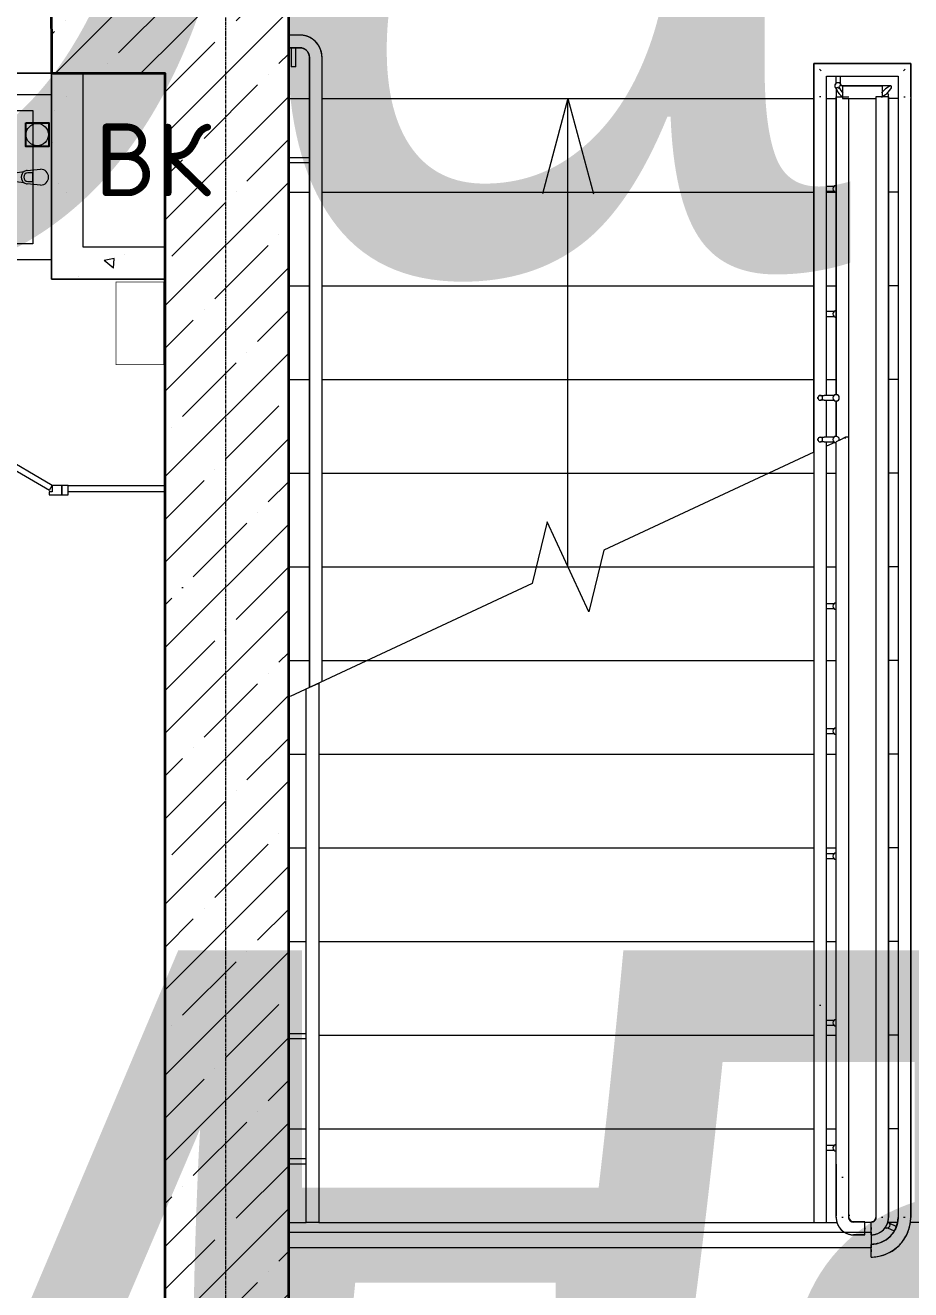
# Model space of a CAD drawing. Header units: millimetres. Extents: x 0 to 168960, y -92093 to 443706.
# Drawn here: x 24761 to 27551, y 315890 to 319873 of the extents above; entities that cross this region are included whole.
import ezdxf
from ezdxf.enums import TextEntityAlignment as Align

# ---------------------------------------------------------------- set-up
doc = ezdxf.new("R2018")
doc.units = ezdxf.units.MM
doc.linetypes.add('осевая', pattern=[50.8, 31.75, -6.35, 6.35, -6.35])
for name, color, linetype, lineweight in [('_0', 7, 'Continuous', 15), ('Medium Lines', 7, 'Continuous', 9), ('АР_Названия помещений', 124, 'Continuous', 5), ('АР_Номер помещения', 1, 'Continuous', 25), ('АР_Окна БЛОК', 250, 'Continuous', 13), ('АР_Помещения_площадь', 19, 'Continuous', 9), ('АР_Фасад', 7, 'Continuous', 15), ('Верхние поручни', 7, 'Continuous', 9), ('Контуры', 7, 'Continuous', 9), ('Линии свеса', 7, 'Continuous', 9), ('Марки вырезов', 7, 'Continuous', 9), ('Опоры', 7, 'Continuous', 9), ('Перила', 7, 'Continuous', 9), ('Стрелки вверх', 7, 'Continuous', 9)]:
    doc.layers.add(name, color=color, linetype=linetype, lineweight=lineweight)
for name, color, linetype in [('АР_Сущ.Несущая стена', 7, 'Continuous'), ('ТХ_дозаторы', 7, 'Continuous'), ('ТХ_обор_бытовое', 14, 'Continuous')]:
    doc.layers.add(name, color=color, linetype=linetype)
doc.styles.add('ISOCPEUR', font='isocpeur.ttf', dxfattribs={"height": 175})
doc.styles.add('PDF ISOCPEUR', font='isocpeur.ttf')
doc.styles.get("Standard").update_dxf_attribs({"font": 'arial.ttf'})

# ---------------------------------------------------------------- blocks, each defined once
blk = doc.blocks.new('ОКНО 1650')
at = {"layer": 'АР_Окна БЛОК', "color": 8, "ltscale": 0.1}
for points in [[(131732, -110737.1), (130111, -110737.1), (130111, -110667.1), (131732, -110667.1)], [(131732, -110702.1), (130181, -110702.1)]]:
    blk.add_lwpolyline(points, dxfattribs=at)
for points in [[(130181, -110737.1), (130111, -110737.1), (130111, -110667.1), (130181, -110667.1)], [(131802, -110737.1), (131732, -110737.1), (131732, -110667.1), (131802, -110667.1)]]:
    blk.add_lwpolyline(points, close=True, dxfattribs=at)
at = {"layer": 'АР_Фасад', "color": 8, "ltscale": 0.1}
blk.add_lwpolyline([(131802, -111227.1), (130111, -111227.1), (130111, -110667.1), (131802, -110667.1)], close=True, dxfattribs=at)
blk = doc.blocks.new('Тип перил - Перила_Внутренний_-3801012-2 этаж Клад')
at = {"layer": 'Перила', "color": 8}
for p, q in [((2222, 13561.4), (2192, 13561.4)), ((2192, 13521.4), (2222, 13521.4)), ((2252, 13491.4), (2252, 13374.3)), ((2292, 13374.3), (2292, 13491.4)), ((2252, 13359.7), (2252, 11506.3)), ((2292, 11525), (2292, 13359.7))]:
    blk.add_line(p, q, dxfattribs=at)
at = {"layer": 'Перила', "color": 8, "flags": 128}
for points in [[(2292, 13491.4), (2291.9, 13494.2), (2291.8, 13496.9), (2291.5, 13499.7), (2291.1, 13502.5), (2290.6, 13505.3), (2290, 13508), (2289.3, 13510.7), (2288.4, 13513.4), (2287.5, 13516), (2286.5, 13518.6), (2285.3, 13521.2), (2284.1, 13523.7), (2282.7, 13526.1), (2281.3, 13528.5), (2279.8, 13530.9), (2278.1, 13533.2), (2276.4, 13535.4), (2274.6, 13537.5), (2272.7, 13539.6), (2270.8, 13541.6), (2268.7, 13543.5), (2266.6, 13545.3), (2264.4, 13547), (2262.1, 13548.7), (2259.8, 13550.3), (2257.4, 13551.7), (2255, 13553.1), (2252.5, 13554.4), (2250, 13555.5), (2247.4, 13556.6), (2244.7, 13557.6), (2242.1, 13558.4), (2239.4, 13559.2), (2236.6, 13559.8), (2233.9, 13560.3), (2231.1, 13560.8), (2228.3, 13561.1), (2225.6, 13561.3), (2222.8, 13561.4), (2222, 13561.4)], [(2222, 13521.4), (2223.2, 13521.3), (2224.4, 13521.3), (2225.6, 13521.1), (2226.8, 13521), (2228, 13520.8), (2229.1, 13520.5), (2230.3, 13520.2), (2231.4, 13519.8), (2232.6, 13519.4), (2233.7, 13519), (2234.8, 13518.5), (2235.9, 13518), (2236.9, 13517.4), (2237.9, 13516.8), (2238.9, 13516.1), (2239.9, 13515.4), (2240.9, 13514.7), (2241.8, 13513.9), (2242.7, 13513.1), (2243.5, 13512.3), (2244.3, 13511.4), (2245.1, 13510.5), (2245.9, 13509.5), (2246.6, 13508.6), (2247.2, 13507.6), (2247.9, 13506.5), (2248.5, 13505.5), (2249, 13504.4), (2249.5, 13503.3), (2250, 13502.2), (2250.4, 13501.1), (2250.7, 13500), (2251.1, 13498.8), (2251.3, 13497.6), (2251.6, 13496.5), (2251.7, 13495.3), (2251.9, 13494.1), (2252, 13492.9), (2252, 13491.7), (2252, 13491.4)], [(2252, 13374.3), (2252, 13373.1), (2252, 13371.9), (2252, 13370.7), (2252, 13369.5), (2252, 13368.3), (2252, 13367.1), (2252, 13366), (2252, 13364.8), (2252, 13363.7), (2252, 13362.6), (2252, 13361.5), (2252, 13360.4), (2252, 13359.7)], [(2292, 13359.7), (2292, 13360.8), (2292, 13361.9), (2292, 13363), (2292, 13364.1), (2292, 13365.2), (2292, 13366.4), (2292, 13367.6), (2292, 13368.7), (2292, 13369.9), (2292, 13371.1), (2292, 13372.3), (2292, 13373.5), (2292, 13374.3)]]:
    blk.add_lwpolyline(points, dxfattribs=at)
blk = doc.blocks.new('Тип перил - Перила_Внутренний_-V23-2 этаж Клад')
at = {"layer": 'Перила', "color": 8}
for p, q in [((2222, 13561.4), (2192, 13561.4)), ((2222, 13521.4), (2192, 13521.4)), ((2252, 13374.3), (2252, 13491.4)), ((2292, 13374.3), (2292, 13491.4)), ((2252, 13350.1), (2252, 13374.3)), ((2252, 11506.3), (2252, 13350.1)), ((2292, 13350.1), (2292, 13374.3)), ((2292, 11525), (2292, 13350.1))]:
    blk.add_line(p, q, dxfattribs=at)
for radius in [70, 30]:
    blk.add_arc((2222, 13491.4), radius, 360, 90, dxfattribs=at)
blk = doc.blocks.new('Тип верхнего поручня - Верхний поручень_Внутренний_-3843180-2 этаж Клад')
at = {"layer": 'Верхние поручни', "color": 8}
for p, q in [((3912, 13393.5), (3912, 12428.6)), ((4084.1, 13401.4), (3924.1, 13401.4)), ((3952, 12294.4), (3952, 13358.5)), ((3959.2, 13361.4), (4037, 13361.4)), ((4077, 9832.2), (4077, 13374.2)), ((4037, 13339.2), (4037, 9832.2)), ((3912, 12408.6), (3912, 12297.3)), ((3965.2, 9823.5), (3964.6, 9823.6)), ((4002, 9823.4), (3967, 9823.4)), ((4022, 9805.8), (4022, 9798.9)), ((4077, 9832.2), (4076.3, 9833.5)), ((4076.3, 9830.9), (4077, 9832.2))]:
    blk.add_line(p, q, dxfattribs=at)
at = {"layer": 'Верхние поручни', "color": 8, "flags": 128}
for points in [[(3924.6, 13391.5), (3922, 13393.2), (3917.8, 13395.2), (3914.7, 13396), (3912.7, 13395.4), (3912, 13393.5)], [(3912, 13393.5), (3912.7, 13390.4), (3914.7, 13386.4), (3917.8, 13381.6), (3922, 13376.4), (3926.8, 13371.2), (3932, 13366.4)], [(3934.1, 13379), (3932, 13381.4), (3927.8, 13386.5), (3924.5, 13391.4), (3922.4, 13395.5), (3921.7, 13398.7), (3922.2, 13400.7), (3924.1, 13401.4)], [(4084.1, 13401.4), (4081, 13400.7), (4077, 13398.7), (4072.2, 13395.5), (4067, 13391.4), (4061.8, 13386.5), (4057, 13381.4), (4055, 13379)], [(4071.5, 13376.2), (4076.3, 13381.4), (4080.5, 13386.5), (4083.8, 13391.4), (4085.9, 13395.5), (4086.6, 13398.7), (4086.1, 13400.7), (4084.1, 13401.4)], [(4054.9, 13364.5), (4057, 13366.4), (4062.1, 13370.6), (4067, 13373.8), (4071.1, 13375.9), (4074.3, 13376.7), (4076.3, 13376.1), (4077, 13374.2)], [(4059, 9837.3), (4057, 9837.4), (4054.9, 9837.3)], [(3957.5, 9826.7), (3957.1, 9827.1), (3956.6, 9827.5)], [(3967, 9823.4), (3966.4, 9823.4), (3965.8, 9823.4)], [(4036.1, 9832.2), (4035.8, 9831.6), (4035.6, 9831.1), (4035.3, 9830.5), (4035.1, 9830), (4034.8, 9829.5), (4034.4, 9829), (4034.1, 9828.5), (4033.7, 9828), (4033.3, 9827.6), (4032.9, 9827.1), (4032.5, 9826.7), (4032.1, 9826.3), (4031.6, 9825.9), (4031.2, 9825.5), (4030.7, 9825.1), (4030.2, 9824.8), (4029.7, 9824.5), (4029.2, 9824.2), (4028.6, 9823.9), (4028.1, 9823.7), (4027.5, 9823.4), (4027, 9823.2), (4026.4, 9823), (4025.8, 9822.9), (4025.2, 9822.7), (4024.7, 9822.6), (4024.1, 9822.5), (4023.5, 9822.4), (4022.9, 9822.4), (4022.3, 9822.4), (4022, 9822.4)], [(4022, 9782.4), (4024.2, 9782.4), (4026.4, 9782.5), (4028.6, 9782.7), (4030.7, 9783.1), (4032.9, 9783.5), (4035, 9783.9), (4037.2, 9784.5), (4039.3, 9785.1), (4041.3, 9785.9), (4043.4, 9786.7), (4045.4, 9787.6), (4047.4, 9788.6), (4049.3, 9789.6), (4051.2, 9790.8), (4053, 9792), (4054.8, 9793.2), (4056.6, 9794.6), (4058.2, 9796), (4059.9, 9797.5), (4061.4, 9799), (4062.9, 9800.6), (4064.4, 9802.3)], [(4064.4, 9802.3), (4065.7, 9804), (4067, 9805.8), (4068.3, 9807.6), (4069.4, 9809.5), (4070.5, 9811.4), (4071.5, 9813.4), (4072.4, 9815.4), (4073.2, 9817.4), (4074, 9819.5), (4074.7, 9821.6), (4075.3, 9823.7), (4075.8, 9825.8), (4076.2, 9828), (4076.5, 9830.2), (4076.7, 9832.2)]]:
    blk.add_lwpolyline(points, dxfattribs=at)
at = {"layer": 'Верхние поручни', "color": 8}
blk.add_open_spline([(3952.3, 9845.3), (3952.6, 9845), (3953, 9844.5), (3953, 9843.9), (3952.9, 9843.5)], degree=3, dxfattribs=at)
blk.add_open_spline([(4059.2, 9837.3), (4058.7, 9837.3), (4057.5, 9837.4), (4055.8, 9837.3), (4054.7, 9837.3), (4054.4, 9837.3)], degree=3, knots=[-0.53796383, -0.53796383, -0.53796383, -0.53796383, -0.51388889, -0.47916667, -0.46246475, -0.46246475, -0.46246475, -0.46246475], dxfattribs=at)
blk = doc.blocks.new('Тип верхнего поручня - Верхний поручень_Внутренний_-V41-2 этаж Клад')
at = {"layer": 'Верхние поручни', "color": 8}
for p, q in [((3932, 13401.4), (3932, 13361.4)), ((3932, 13401.4), (4057, 13401.4)), ((4057, 13401.4), (4057, 13365.8)), ((3912, 13366.4), (3952, 13366.4)), ((3912, 12428.6), (3912, 13366.4)), ((3932, 13361.4), (4037, 13361.4)), ((3952, 12294.4), (3952, 13361.4)), ((4077, 13366.4), (4037, 13366.4)), ((4037, 13366.4), (4037, 9837.4)), ((4077, 13366.4), (4077, 9837.4)), ((3912, 12297.3), (3912, 12408.6)), ((4002, 9823.4), (3967, 9823.4)), ((4022, 9782.4), (4022, 9822.4))]:
    blk.add_line(p, q, dxfattribs=at)
for centre, radius, start, end in [((4022, 9837.4), 15, 270, 0), ((4022, 9837.4), 55, 270, 0), ((3967, 9838.4), 15, 187.5098, 270)]:
    blk.add_arc(centre, radius, start, end, dxfattribs=at)
blk = doc.blocks.new('Тип перил - Перила_Внутренний_-3843228-2 этаж Клад')
at = {"layer": 'Перила', "color": 8}
for p, q in [((4147, 13471.4), (3842, 13471.4)), ((3842, 13471.4), (3842, 13371.5)), ((4147, 13365.8), (4147, 13471.4)), ((3882, 13431.4), (4107, 13431.4)), ((3882, 13371.5), (3882, 13431.4)), ((4107, 13431.4), (4107, 13365.8)), ((3842, 13371.5), (3842, 12247.7)), ((3882, 12425.8), (3882, 13371.5)), ((4107, 13361.2), (4107, 9832.2)), ((4147, 9832.2), (4147, 13361.2)), ((3882, 12294.6), (3882, 12411.5)), ((3882, 12266.4), (3882, 12280.3)), ((4147, 9832.2), (4146.4, 9833.4)), ((4022, 9735.8), (4022, 9728.9))]:
    blk.add_line(p, q, dxfattribs=at)
at = {"layer": 'Перила', "color": 8, "flags": 128}
for points in [[(4129, 9837.3), (4127, 9837.4), (4124.9, 9837.3)], [(4022, 9712.4), (4027, 9712.5), (4032, 9712.8), (4036.9, 9713.3), (4041.9, 9714), (4046.8, 9714.8), (4051.7, 9715.9), (4056.5, 9717.2), (4061.3, 9718.7), (4066, 9720.4), (4070.6, 9722.2), (4075.2, 9724.3), (4079.7, 9726.5), (4084.1, 9728.9), (4088.4, 9731.4), (4092.6, 9734.2), (4096.6, 9737.1), (4100.6, 9740.2), (4104.4, 9743.4), (4108.1, 9746.7), (4111.6, 9750.3), (4115.1, 9753.9), (4118.3, 9757.7), (4121.4, 9761.6), (4124.4, 9765.7), (4127.2, 9769.8), (4129.8, 9774.1), (4132.2, 9778.4), (4134.5, 9782.9), (4136.6, 9787.4), (4138.5, 9792.1), (4140.2, 9796.8), (4141.7, 9801.5), (4143.1, 9806.3), (4144.2, 9811.2), (4145.2, 9816.1), (4145.9, 9821.1), (4146.5, 9826), (4146.8, 9831), (4146.9, 9832.2)], [(4106.8, 9832.2), (4106.5, 9828.8), (4106.1, 9825.4), (4105.6, 9822.1), (4104.9, 9818.7), (4104.1, 9815.4), (4103.2, 9812.2), (4102.1, 9809), (4100.9, 9805.8), (4099.6, 9802.6), (4098.1, 9799.6), (4096.5, 9796.5), (4094.8, 9793.6), (4093, 9790.7), (4091.1, 9787.9), (4089.1, 9785.2), (4086.9, 9782.5), (4084.7, 9780), (4082.4, 9777.5), (4079.9, 9775.2), (4077.4, 9772.9), (4074.8, 9770.7), (4072.1, 9768.7), (4069.3, 9766.7), (4066.4, 9764.9), (4063.5, 9763.2), (4060.5, 9761.6), (4057.4, 9760.1), (4054.3, 9758.7), (4051.1, 9757.5), (4047.9, 9756.4), (4044.7, 9755.4), (4041.4, 9754.6), (4038, 9753.9), (4034.7, 9753.3), (4031.3, 9752.9), (4027.9, 9752.6), (4024.5, 9752.4), (4022, 9752.4)]]:
    blk.add_lwpolyline(points, dxfattribs=at)
at = {"layer": 'Перила', "color": 8}
for points, knots in [([(3859.6, 13453.7), (3860, 13453.3), (3860.8, 13452.6), (3862, 13451.4), (3863.2, 13450.1), (3864, 13449.4), (3864.3, 13449)], [-0.53727163, -0.53727163, -0.53727163, -0.53727163, -0.52083333, -0.5, -0.47916667, -0.46272837, -0.46272837, -0.46272837, -0.46272837]), ([(4124.6, 13449), (4125, 13449.4), (4125.8, 13450.1), (4127, 13451.4), (4128.2, 13452.6), (4129, 13453.3), (4129.3, 13453.7)], [0.46272837, 0.46272837, 0.46272837, 0.46272837, 0.47916667, 0.5, 0.52083333, 0.53727163, 0.53727163, 0.53727163, 0.53727163]), ([(4129.3, 9837.3), (4128.8, 9837.3), (4127.6, 9837.4), (4126, 9837.4), (4124.9, 9837.3), (4124.5, 9837.3)], [-0.53757721, -0.53757721, -0.53757721, -0.53757721, -0.51388889, -0.47916667, -0.46252661, -0.46252661, -0.46252661, -0.46252661])]:
    blk.add_open_spline(points, degree=3, knots=knots, dxfattribs=at)
for points in [[(3864, 13366.4), (3863.3, 13366.4), (3862, 13366.3), (3860.6, 13366.4), (3859.9, 13366.4)], [(4124.9, 13366.3), (4125.6, 13366.3), (4127, 13366.4), (4128.3, 13366.3), (4129, 13366.3)]]:
    blk.add_open_spline(points, degree=3, dxfattribs=at)
blk = doc.blocks.new('Тип перил - Перила_Внутренний_-V42-2 этаж Клад')
at = {"layer": 'Перила', "color": 8}
for p, q in [((3842, 13471.4), (4147, 13471.4)), ((3842, 13366.4), (3842, 13471.4)), ((4147, 13471.4), (4147, 13366.4)), ((3882, 13431.4), (4107, 13431.4)), ((3882, 13366.4), (3882, 13431.4)), ((4107, 13431.4), (4107, 13366.4)), ((3842, 12247.7), (3842, 13366.4)), ((3882, 12425.8), (3882, 13366.4)), ((4107, 13366.4), (4107, 9837.4)), ((4147, 13366.4), (4147, 9837.4)), ((3882, 12294.6), (3882, 12411.5)), ((3882, 12266.4), (3882, 12280.3)), ((4022, 9712.4), (4022, 9752.4))]:
    blk.add_line(p, q, dxfattribs=at)
for radius in [85, 125]:
    blk.add_arc((4022, 9837.4), radius, 270, 0, dxfattribs=at)
blk = doc.blocks.new('Тип верхнего поручня - Верхний поручень_Внутренний_-3844078-2 этаж Клад')
at = {"layer": 'Верхние поручни', "color": 8}
for p, q in [((3912, 10005.2), (3912, 9842.5)), ((3952, 9842.5), (3952, 10005.2)), ((3929.9, 9964.1), (3934.1, 9964.1)), ((4002, 9822.4), (3967, 9822.4)), ((4002, 9804.7), (4002, 9800)), ((3967, 9782.4), (4002, 9782.4))]:
    blk.add_line(p, q, dxfattribs=at)
at = {"layer": 'Верхние поручни', "color": 8, "flags": 128}
for points in [[(3912, 9838.1), (3912, 9835.9), (3912.1, 9833.7), (3912.3, 9831.5), (3912.6, 9829.4), (3912.9, 9827.2), (3913.4, 9825), (3913.9, 9822.9), (3914.5, 9820.8), (3915.2, 9818.7), (3916, 9816.6), (3916.9, 9814.6), (3917.8, 9812.6), (3918.9, 9810.7), (3920, 9808.8), (3921.1, 9806.9), (3922.4, 9805.1), (3923.7, 9803.4), (3925.1, 9801.7), (3926.6, 9800), (3928.1, 9798.4), (3929.7, 9796.9), (3931.3, 9795.5), (3933, 9794.1), (3934.8, 9792.7), (3936.6, 9791.5), (3938.5, 9790.3), (3940.4, 9789.2), (3942.3, 9788.2), (3944.3, 9787.2), (3946.3, 9786.4), (3948.4, 9785.6), (3950.5, 9784.9), (3952.6, 9784.3), (3954.7, 9783.7), (3956.9, 9783.3), (3959, 9782.9), (3961.2, 9782.7), (3963.4, 9782.5), (3965.6, 9782.4), (3967, 9782.4)], [(3934, 9837.4), (3932, 9837.4), (3929.9, 9837.4)], [(3967, 9822.4), (3966.4, 9822.4), (3965.8, 9822.4), (3965.2, 9822.5), (3964.6, 9822.5), (3964, 9822.7), (3963.4, 9822.8), (3962.8, 9822.9), (3962.3, 9823.1), (3961.7, 9823.3), (3961.1, 9823.5), (3960.6, 9823.8), (3960, 9824), (3959.5, 9824.3), (3959, 9824.6), (3958.5, 9825), (3958, 9825.3), (3957.5, 9825.7), (3957.1, 9826.1), (3956.6, 9826.5), (3956.2, 9826.9), (3955.8, 9827.3), (3955.4, 9827.8), (3955, 9828.3), (3954.7, 9828.8), (3954.3, 9829.2), (3954, 9829.8), (3953.7, 9830.3), (3953.5, 9830.8), (3953.2, 9831.4), (3953, 9831.9), (3952.8, 9832.5), (3952.6, 9833.1), (3952.4, 9833.6), (3952.3, 9834.2), (3952.2, 9834.8), (3952.1, 9835.4), (3952, 9836), (3952, 9836.6), (3952, 9837.2), (3952, 9837.8), (3952, 9838.4), (3952.1, 9839), (3952.1, 9839.6), (3952.2, 9840.2), (3952.4, 9840.8), (3952.5, 9841.3), (3952.7, 9841.9), (3952.9, 9842.5), (3952.9, 9842.5)]]:
    blk.add_lwpolyline(points, dxfattribs=at)
at = {"layer": 'Верхние поручни', "color": 8}
blk.add_open_spline([(3952.3, 9844.3), (3952.6, 9844), (3953, 9843.4), (3953, 9842.8), (3952.9, 9842.5)], degree=3, dxfattribs=at)
blk = doc.blocks.new('Тип верхнего поручня - Верхний поручень_Внутренний_-V43-2 этаж Клад')
at = {"layer": 'Верхние поручни', "color": 8}
for p, q in [((3942, 12294.4), (3912, 12280.4)), ((3912, 9837.4), (3912, 12280.4)), ((3952, 12294.4), (3942, 12294.4)), ((3952, 9837.4), (3952, 12294.4)), ((4002, 9822.4), (3967, 9822.4)), ((4002, 9802.4), (4002, 9822.4)), ((4002, 9782.4), (4002, 9802.3)), ((4002, 9782.4), (3967, 9782.4))]:
    blk.add_line(p, q, dxfattribs=at)
for radius in [55, 15]:
    blk.add_arc((3967, 9837.4), radius, 180, 270, dxfattribs=at)
blk = doc.blocks.new('ADSK_Ограждение_Опоры_прямаяУ-УД2 - Тип 5-5986437-2 этаж Клад')
at = {"layer": 'Опоры', "color": 8}
for p, q in [((-7.5, 44), (-7.5, 20)), ((7.5, 20), (7.5, 43.5))]:
    blk.add_line(p, q, dxfattribs=at)
for start, end in [(180, 221.374), (180, 360), (330, 360)]:
    blk.add_arc((0, 50), 10, start, end, dxfattribs=at)
blk = doc.blocks.new('ADSK_Ограждение_Опоры_прямаяУ-УД2 - Тип 5-V27-2 этаж Клад')
at = {"layer": 'Опоры', "color": 8}
for p, q in [((-7.5, 44), (-7.5, 20)), ((7.5, 20), (7.5, 43.5))]:
    blk.add_line(p, q, dxfattribs=at)
for start, end in [(180, 221.374), (180, 221.374), (180, 360), (330, 360), (330, 360)]:
    blk.add_arc((0, 50), 10, start, end, dxfattribs=at)
blk = doc.blocks.new('ADSK_Ограждение_Опоры_прямаяУ-УД2 - Тип 5-V45-2 этаж Клад')
at = {"layer": 'Опоры', "color": 8}
for p, q in [((-7.5, 44), (-7.5, 12.5)), ((7.5, 12.5), (7.5, 43.5))]:
    blk.add_line(p, q, dxfattribs=at)
at = {"layer": 'Опоры', "color": 8, "flags": 128}
for points in [[(-7.5, 0.6), (-7.5, 0.8), (-7.5, 1), (-7.5, 1.2), (-7.5, 1.4), (-7.5, 1.7), (-7.5, 1.9), (-7.5, 2.2), (-7.5, 2.5), (-7.5, 2.8), (-7.5, 3.1), (-7.5, 3.4), (-7.5, 3.8), (-7.5, 4.2), (-7.5, 4.5), (-7.5, 4.9), (-7.5, 5.3), (-7.5, 5.7), (-7.5, 6.2), (-7.5, 6.6), (-7.5, 7.1), (-7.5, 7.5), (-7.5, 8), (-7.5, 8.4), (-7.5, 8.9), (-7.5, 9.4), (-7.5, 9.9), (-7.5, 10.4), (-7.5, 10.9), (-7.5, 11.4), (-7.5, 11.9), (-7.5, 12.4), (-7.5, 12.5)], [(7.5, 12.5), (7.5, 12), (7.5, 11.5), (7.5, 11), (7.5, 10.5), (7.5, 10), (7.5, 9.5), (7.5, 9), (7.5, 8.6), (7.5, 8.1), (7.5, 7.6), (7.5, 7.2), (7.5, 6.7), (7.5, 6.3), (7.5, 5.9), (7.5, 5.4), (7.5, 5), (7.5, 4.6), (7.5, 4.3), (7.5, 3.9), (7.5, 3.5), (7.5, 3.2), (7.5, 2.9), (7.5, 2.6), (7.5, 2.3), (7.5, 2), (7.5, 1.7), (7.5, 1.5), (7.5, 1.2)], [(-5.8, -4.8), (-6, -4.5), (-6.1, -4.3), (-6.3, -4.1), (-6.5, -3.8), (-6.6, -3.5), (-6.8, -3.3), (-6.9, -3), (-7, -2.7), (-7.1, -2.4), (-7.2, -2.2), (-7.3, -1.9), (-7.3, -1.6), (-7.4, -1.3), (-7.4, -1), (-7.5, -0.7)], [(0, -7.5), (-0.3, -7.5), (-0.6, -7.5), (-0.9, -7.4), (-1.2, -7.4), (-1.5, -7.4), (-1.8, -7.3)], [(3, -6.9), (2.7, -7), (2.4, -7.1), (2.2, -7.2), (1.9, -7.3), (1.6, -7.3), (1.3, -7.4), (1, -7.4), (0.7, -7.5), (0.4, -7.5), (0.1, -7.5), (0, -7.5)]]:
    blk.add_lwpolyline(points, dxfattribs=at)
at = {"layer": 'Опоры', "color": 8}
for centre, radius, start, end in [((0, 50), 10, 75, 180), ((0, 50), 10, 75, 180), ((0, 50), 10, 75, 180), ((0, 50), 10, 180, 221.374), ((0, 50), 10, 180, 221.374), ((0, 50), 10, 180, 360), ((0, 50), 10, 330, 360), ((0, 50), 10, 330, 360), ((0, 0), 7.5, 90, 270), ((0, 0), 7.5, 270, 90)]:
    blk.add_arc(centre, radius, start, end, dxfattribs=at)
blk = doc.blocks.new('ADSK_Ограждение_Опоры_прямаяУ-УД2 - Тип 5-V29-2 этаж Клад')
at = {"layer": 'Опоры', "color": 8}
for p, q in [((-7.5, 44), (-7.5, 12.5)), ((7.5, 12.5), (7.5, 43.5))]:
    blk.add_line(p, q, dxfattribs=at)
at = {"layer": 'Опоры', "color": 8, "flags": 128}
for points in [[(-7.5, 0.6), (-7.5, 0.8), (-7.5, 1), (-7.5, 1.2), (-7.5, 1.4), (-7.5, 1.7), (-7.5, 1.9), (-7.5, 2.2), (-7.5, 2.5), (-7.5, 2.8), (-7.5, 3.1), (-7.5, 3.4), (-7.5, 3.8), (-7.5, 4.2), (-7.5, 4.5), (-7.5, 4.9), (-7.5, 5.3), (-7.5, 5.7), (-7.5, 6.2), (-7.5, 6.6), (-7.5, 7.1), (-7.5, 7.5), (-7.5, 8), (-7.5, 8.4), (-7.5, 8.9), (-7.5, 9.4), (-7.5, 9.9), (-7.5, 10.4), (-7.5, 10.9), (-7.5, 11.4), (-7.5, 11.9), (-7.5, 12.4), (-7.5, 12.5)], [(7.5, 12.5), (7.5, 12), (7.5, 11.5), (7.5, 11), (7.5, 10.5), (7.5, 10), (7.5, 9.5), (7.5, 9), (7.5, 8.6), (7.5, 8.1), (7.5, 7.6), (7.5, 7.2), (7.5, 6.7), (7.5, 6.3), (7.5, 5.9), (7.5, 5.4), (7.5, 5), (7.5, 4.6), (7.5, 4.3), (7.5, 3.9), (7.5, 3.5), (7.5, 3.2), (7.5, 2.9), (7.5, 2.6), (7.5, 2.3), (7.5, 2), (7.5, 1.7), (7.5, 1.5), (7.5, 1.2)], [(-5.8, -4.8), (-6, -4.5), (-6.1, -4.3), (-6.3, -4.1), (-6.5, -3.8), (-6.6, -3.5), (-6.8, -3.3), (-6.9, -3), (-7, -2.7), (-7.1, -2.4), (-7.2, -2.2), (-7.3, -1.9), (-7.3, -1.6), (-7.4, -1.3), (-7.4, -1), (-7.5, -0.7)], [(0, -7.5), (-0.3, -7.5), (-0.6, -7.5), (-0.9, -7.4), (-1.2, -7.4), (-1.5, -7.4), (-1.8, -7.3)], [(3, -6.9), (2.7, -7), (2.4, -7.1), (2.2, -7.2), (1.9, -7.3), (1.6, -7.3), (1.3, -7.4), (1, -7.4), (0.7, -7.5), (0.4, -7.5), (0.1, -7.5), (0, -7.5)]]:
    blk.add_lwpolyline(points, dxfattribs=at)
at = {"layer": 'Опоры', "color": 8}
for centre, radius, start, end in [((0, 50), 10, 15, 180), ((0, 50), 10, 15, 180), ((0, 50), 10, 360, 180), ((0, 50), 10, 180, 221.374), ((0, 50), 10, 180, 221.374), ((0, 50), 10, 180, 360), ((0, 50), 10, 330, 360), ((0, 50), 10, 330, 360), ((0, 0), 7.5, 90, 270), ((0, 0), 7.5, 270, 90)]:
    blk.add_arc(centre, radius, start, end, dxfattribs=at)
blk = doc.blocks.new('ADSK_Ограждение_Опоры_прямаяУ-УД2 - Тип 5-V66-2 этаж Клад')
at = {"layer": 'Опоры', "color": 8}
for p, q in [((-7.5, 44), (-7.5, 20)), ((7.5, 20), (7.5, 43.5))]:
    blk.add_line(p, q, dxfattribs=at)
for start, end in [(180, 221.374), (180, 360), (15, 57.2671), (360, 57.2671), (330, 360)]:
    blk.add_arc((0, 50), 10, start, end, dxfattribs=at)
blk = doc.blocks.new('ADSK_Ограждение_Опоры_прямаяУ-УД2 - Тип 5-V76-2 этаж Клад')
at = {"layer": 'Опоры', "color": 8}
for p, q in [((-7.5, 44), (-7.5, 21.4)), ((7.5, 21.4), (7.5, 43.5))]:
    blk.add_line(p, q, dxfattribs=at)
for start, end in [(180, 221.374), (180, 360), (330, 360), (345, 360), (360, 8.4897)]:
    blk.add_arc((0, 50), 10, start, end, dxfattribs=at)
blk = doc.blocks.new('ADSK_Ограждение_Опоры_Г_образная - D15 высота60 консоль80-3794357-2 этаж Клад')
at = {"layer": 'Опоры', "color": 8}
for p, q in [((-7.5, 70), (-7.5, 20)), ((7.5, 20), (7.5, 70))]:
    blk.add_line(p, q, dxfattribs=at)
blk = doc.blocks.new('ADSK_Ограждение_Опоры_Г_образная - D15 высота60 консоль80-V98-2 этаж Клад')
at = {"layer": 'Опоры', "color": 8}
for p, q in [((-7.5, 80), (-7.5, 20)), ((-7.5, 80), (-6.5, 80)), ((6.5, 80), (7.5, 80)), ((7.5, 20), (7.5, 80))]:
    blk.add_line(p, q, dxfattribs=at)
blk = doc.blocks.new('ADSK_Ограждение_Опоры_Г_образная - D15 высота60 консоль80-V99-2 этаж Клад')
at = {"layer": 'Опоры', "color": 8}
for p, q in [((-7.5, 80), (-7.5, 20)), ((-7.5, 80), (0, 80)), ((0, 80), (7.5, 80)), ((7.5, 20), (7.5, 80))]:
    blk.add_line(p, q, dxfattribs=at)
blk = doc.blocks.new('3 ЭТАЖ')
at = {"layer": 'АР_Сущ.Несущая стена', "lineweight": 13, "ltscale": 10000}
h = blk.add_hatch(dxfattribs=at)
h.set_pattern_fill('ANSI35', color=8, scale=30)
h.set_pattern_definition([(45, (0, 65599.53), (-134.70384, 134.70384), []), (45, (134.7, 65599.53), (-134.70384, 134.70384), [238.125, -47.625, 0, -47.625])])
h.paths.add_polyline_path([(133708.3, -41255.4), (133355.8, -41255.4), (133355.8, -43056.9), (133154.3, -43056.9), (133155.8, -43616.9), (133513.3, -43616.9), (133513.3, -49637.7), (133449.3, -49637.3), (133449.3, -49830.3), (133708.3, -49830.3)])
h.paths.add_polyline_path([(133903.3, -41815.4), (134555.8, -41815.4), (134555.8, -41255.4), (133708.3, -41255.4), (133708.3, -49830.3), (133903.3, -49830.3)])
h.paths.add_polyline_path([(133903.3, -49830.3), (133708.3, -49830.3), (133708.3, -50027.2), (133903.3, -50027.2)])
h.paths.add_polyline_path([(133708.3, -49830.3), (133449.3, -49830.3), (133449.3, -50027.2), (133708.3, -50027.2)])
at = {"layer": 'АР_Сущ.Несущая стена', "color": 8, "linetype": 'Continuous', "lineweight": 35, "flags": 128}
blk.add_lwpolyline([(134555.8, -41815.4), (134555.8, -41255.4), (133355.8, -41255.4), (133355.8, -43056.9), (133154.3, -43056.9), (133155.8, -43616.9), (133513.3, -43616.9), (133513.3, -49637.7), (133449.3, -49637.3), (133449.3, -50027.2), (133903.3, -50027.2), (133903.3, -41815.4)], close=True, dxfattribs=at)
at = {"layer": 'Контуры', "color": 8}
for p, q in [((135823.3, -43696.7), (135793.3, -43696.7)), ((135658.3, -44767.2), (135658.3, -44763.7)), ((133903.3, -47236.7), (133958.4, -47236.7)), ((133998.3, -47236.7), (135560.2, -47236.7)), ((135560.2, -47236.7), (135630.9, -47236.7))]:
    blk.add_line(p, q, dxfattribs=at)
for points in [[(133958.3, -45556.4), (133998.3, -45537.7), (133998.3, -47236.7), (133958.4, -47236.7)], [(133958.3, -47236.7), (133958.3, -45556.4)], [(133903.3, -47266.7), (133903.3, -47266.7), (135738.3, -47266.7), (135738.3, -47316.7), (133903.3, -47316.7), (133903.3, -47266.7)]]:
    blk.add_lwpolyline(points, dxfattribs=at)
at = {"layer": 'Линии свеса', "color": 8}
for p, q in [((133908.3, -43696.7), (133968.9, -43696.7)), ((134007.8, -43696.7), (135558.3, -43696.7)), ((135598.3, -43696.7), (135628.3, -43696.7)), ((133908.3, -43991.7), (133968.4, -43991.7)), ((134008.4, -43991.7), (135558.3, -43991.7)), ((135598.3, -43991.7), (135628.3, -43991.7)), ((135823.3, -43991.7), (135793.3, -43991.7)), ((133908.3, -44286.7), (133968.4, -44286.7)), ((134008.4, -44286.7), (135558.3, -44286.7)), ((135598.3, -44286.7), (135628.3, -44286.7)), ((135823.3, -44286.7), (135793.3, -44286.7)), ((133908.3, -44581.7), (133968.4, -44581.7)), ((134008.4, -44581.7), (135558.3, -44581.7)), ((135598.3, -44581.7), (135628.3, -44581.7)), ((135823.3, -44581.7), (135793.3, -44581.7)), ((133908.3, -44876.7), (133968.4, -44876.7)), ((134008.4, -44876.7), (135416, -44876.7)), ((135416, -44876.7), (135558.3, -44876.7)), ((135598.3, -44876.7), (135628.3, -44876.7)), ((135823.3, -44876.7), (135793.3, -44876.7)), ((133908.3, -45171.7), (133968.4, -45171.7)), ((134008.4, -45171.7), (134682.9, -45171.7)), ((134682.9, -45171.7), (134783.3, -45171.7)), ((134783.3, -45171.7), (134883.8, -45171.7)), ((134883.8, -45171.7), (135558.3, -45171.7)), ((135598.3, -45171.7), (135628.3, -45171.7)), ((135823.3, -45171.7), (135793.3, -45171.7)), ((133908.3, -45466.7), (133968.4, -45466.7)), ((134008.4, -45466.7), (134150.7, -45466.7)), ((134150.7, -45466.7), (135558.3, -45466.7)), ((135598.3, -45466.7), (135628.3, -45466.7)), ((135823.3, -45466.7), (135793.3, -45466.7)), ((133908.3, -45761.7), (133958.3, -45761.7)), ((133998.3, -45761.7), (135558.3, -45761.7)), ((135598.3, -45761.7), (135628.3, -45761.7)), ((135823.3, -45761.7), (135793.3, -45761.7)), ((133908.3, -46056.7), (133958.3, -46056.7)), ((133998.3, -46056.7), (135558.3, -46056.7)), ((135598.3, -46056.7), (135628.3, -46056.7)), ((135823.3, -46056.7), (135793.3, -46056.7)), ((133908.3, -46351.7), (133958.3, -46351.7)), ((133998.3, -46351.7), (135558.3, -46351.7)), ((135598.3, -46351.7), (135628.3, -46351.7)), ((135823.3, -46351.7), (135793.3, -46351.7)), ((133998.3, -46646.7), (135558.3, -46646.7)), ((135598.3, -46646.7), (135628.3, -46646.7)), ((135823.3, -46646.7), (135793.3, -46646.7)), ((133908.3, -46941.7), (133958.3, -46941.7)), ((133998.3, -46941.7), (135558.3, -46941.7)), ((135598.3, -46941.7), (135628.3, -46941.7)), ((135823.3, -46941.7), (135793.3, -46941.7)), ((135738.3, -47236.7), (135718.3, -47236.7)), ((135820.4, -47236.7), (135794.3, -47236.7)), ((137423.3, -47236.7), (135861.4, -47236.7))]:
    blk.add_line(p, q, dxfattribs=at)
at = {"layer": 'Марки вырезов', "color": 8}
for p, q in [((135624.2, -44779.6), (135598.3, -44791.6)), ((135658.3, -44763.7), (135637.6, -44773.3)), ((135558.3, -44810.3), (134896.6, -45118.8)), ((134717.3, -45030.1), (134670.1, -45224.5)), ((134849.4, -45313.3), (134717.3, -45030.1)), ((134896.6, -45118.8), (134849.4, -45313.3)), ((134670.1, -45224.5), (133908.3, -45579.7))]:
    blk.add_line(p, q, dxfattribs=at)
at = {"layer": 'Перила', "color": 8}
for p, q in [((135598.3, -47236.7), (135598.3, -44791.6)), ((135558.3, -44810.3), (135558.3, -47236.7)), ((135576.3, -46551.8), (135580.4, -46551.8))]:
    blk.add_line(p, q, dxfattribs=at)
at = {"layer": 'Стрелки вверх', "color": 8}
for p, q in [((134783.3, -43696.7), (134703, -43996.7)), ((134783.3, -43991.7), (134783.3, -43696.7)), ((134783.3, -43696.7), (134863.7, -43996.7)), ((134783.3, -44286.7), (134783.3, -43991.7)), ((134783.3, -44581.7), (134783.3, -44286.7)), ((134783.3, -44876.7), (134783.3, -44581.7)), ((134783.3, -45171.7), (134783.3, -44876.7))]:
    blk.add_line(p, q, dxfattribs=at)
at = {"layer": 'АР_Сущ.Несущая стена', "color": 8}
blk.add_blockref('ОКНО 1650', (1352.3, 67610.2), dxfattribs=at)
at = {"layer": 'Верхние поручни', "color": 8}
for name in ['Тип верхнего поручня - Верхний поручень_Внутренний_-3843180-2 этаж Клад', 'Тип верхнего поручня - Верхний поручень_Внутренний_-V41-2 этаж Клад', 'Тип верхнего поручня - Верхний поручень_Внутренний_-V43-2 этаж Клад', 'Тип верхнего поручня - Верхний поручень_Внутренний_-3844078-2 этаж Клад']:
    blk.add_blockref(name, (131716.4, -57058), dxfattribs=at)
at = {"layer": 'Опоры', "color": 8}
for name, p, rotation in [('ADSK_Ограждение_Опоры_Г_образная - D15 высота60 консоль80-V99-2 этаж Клад', (133918.3, -43516.7), 180), ('ADSK_Ограждение_Опоры_прямаяУ-УД2 - Тип 5-V66-2 этаж Клад', (135634.4, -43606.7), 180), ('ADSK_Ограждение_Опоры_Г_образная - D15 высота60 консоль80-V98-2 этаж Клад', (133988.4, -43890.8), 90), ('ADSK_Ограждение_Опоры_прямаяУ-УД2 - Тип 5-5986437-2 этаж Клад', (135578.3, -43981.3), 270), ('ADSK_Ограждение_Опоры_прямаяУ-УД2 - Тип 5-V27-2 этаж Клад', (135578.3, -44375.2), 270), ('ADSK_Ограждение_Опоры_прямаяУ-УД2 - Тип 5-V29-2 этаж Клад', (135578.3, -44639.4), 270), ('ADSK_Ограждение_Опоры_прямаяУ-УД2 - Тип 5-V45-2 этаж Клад', (135578.3, -44770.7), 270), ('ADSK_Ограждение_Опоры_прямаяУ-УД2 - Тип 5-V27-2 этаж Клад', (135578.3, -45295.7), 270), ('ADSK_Ограждение_Опоры_прямаяУ-УД2 - Тип 5-5986437-2 этаж Клад', (135578.3, -45689.4), 270), ('ADSK_Ограждение_Опоры_прямаяУ-УД2 - Тип 5-V27-2 этаж Клад', (135578.3, -46083.1), 270), ('ADSK_Ограждение_Опоры_прямаяУ-УД2 - Тип 5-5986437-2 этаж Клад', (135578.3, -46608.1), 270), ('ADSK_Ограждение_Опоры_Г_образная - D15 высота60 консоль80-3794357-2 этаж Клад', (133978.3, -46649.8), 90), ('ADSK_Ограждение_Опоры_прямаяУ-УД2 - Тип 5-5986437-2 этаж Клад', (135578.3, -47001.9), 270), ('ADSK_Ограждение_Опоры_Г_образная - D15 высота60 консоль80-3794357-2 этаж Клад', (133978.3, -47044.1), 90), ('ADSK_Ограждение_Опоры_прямаяУ-УД2 - Тип 5-V76-2 этаж Клад', (135833.4, -47265.4), 64.81510562987131)]:
    blk.add_blockref(name, p, dxfattribs=dict(at, rotation=rotation))
at = {"layer": 'Перила', "color": 8}
for name in ['Тип перил - Перила_Внутренний_-3801012-2 этаж Клад', 'Тип перил - Перила_Внутренний_-V23-2 этаж Клад', 'Тип перил - Перила_Внутренний_-3843228-2 этаж Клад', 'Тип перил - Перила_Внутренний_-V42-2 этаж Клад']:
    blk.add_blockref(name, (131716.4, -57058), dxfattribs=at)
blk = doc.blocks.new('AC-Дверь-ОднопольнаяГОСТ 30970-2014 - ДПМ Оп Г 2000-700 Л с_т-3113739-1 этаж')
at = {"layer": 'Medium Lines', "color": 8}
for p, q in [((-234.3, 330), (-242.7, 315.4)), ((320, 10), (-234.3, 330)), ((-242.7, 315.4), (311.5, -4.6)), ((-370, 10), (-370, -20)), ((-350, 10), (-370, 10)), ((-320, 10), (-350, 10)), ((-350, 10), (-350, -20)), ((-350, -20), (-350, 10)), ((-320, -10), (-320, 10)), ((311.5, -4.6), (320, 10)), ((350, 10), (320, 10)), ((320, 10), (320, -10)), ((350, -20), (350, 10)), ((370, 10), (350, 10)), ((350, 10), (350, -20)), ((370, -20), (370, 10)), ((-370, -20), (-350, -20)), ((-350, -20), (-310, -20)), ((-310, -10), (-320, -10)), ((-310, -20), (-310, -10)), ((320, -10), (310, -10)), ((310, -10), (310, -20)), ((310, -20), (350, -20)), ((350, -20), (370, -20))]:
    blk.add_line(p, q, dxfattribs=at)
blk = doc.blocks.new('Из_буфера27431')
at = {"color": 8, "linetype": 'Continuous', "lineweight": 5}
for p, q in [((-138.5, 11.1), (-85.6, 17.7)), ((-138.5, 11.1), (-85.6, 17.7)), ((-76.1, 21), (-34.1, 25)), ((-76.1, 21), (-34.1, 25)), ((-59, 13.6), (-73.9, 13.6)), ((-59, 13.6), (-73.9, 13.6)), ((-59, -13.6), (-59, 13.6)), ((-59, -13.6), (-59, 13.6)), ((-85.6, -17.7), (-138.5, -11.1)), ((-85.6, -17.7), (-138.5, -11.1)), ((-34.1, -25), (-76.1, -21)), ((-34.1, -25), (-76.1, -21)), ((-73.9, -13.6), (-59, -13.6)), ((-73.9, -13.6), (-59, -13.6))]:
    blk.add_line(p, q, dxfattribs=at)
for points in [[(0, -260), (-380, -260), (-380, 260), (0, 260)], [(-59, -210), (-339.1, -210), (-339.1, 210), (-59, 210)], [(-59, -210), (-339.1, -210), (-339.1, 210), (-59, 210)]]:
    blk.add_lwpolyline(points, close=True, dxfattribs=at)
for centre, radius, start, end in [((-137.1, 0), 11.2, 97.1389, 262.8611), ((-137.1, 0), 11.2, 97.1389, 262.8611), ((-74.2, 0), 21.1, 122.771, 237.229), ((-74.2, 0), 21.1, 122.771, 237.229), ((-73.9, 0), 13.6, 90, 270), ((-73.9, 0), 13.6, 90, 270), ((-74.2, 0), 21.1, 95.1696, 122.771), ((-74.2, 0), 21.1, 95.1696, 122.771), ((-34.1, 0), 25, 270, 90), ((-34.1, 0), 25, 270, 90), ((-74.2, 0), 21.1, 237.229, 264.8304), ((-74.2, 0), 21.1, 237.229, 264.8304)]:
    blk.add_arc(centre, radius, start, end, dxfattribs=at)
blk = doc.blocks.new('*U371')
at = {"color": 8, "style": 'ISOCPEUR', "width": 0.7, "flags": 1}
blk.add_attdef('КАТЕГОРИЯ', (-499.2, -2092.2), '', height=250, dxfattribs=at)
at = {"layer": 'АР_Номер помещения', "color": 8, "style": 'ISOCPEUR', "width": 0.7}
blk.add_attdef('НОМЕР_ПОМЕЩЕНИЯ', text='', height=300, dxfattribs=at).set_placement((-18510.5, 7567.3), align=Align.MIDDLE_CENTER)
at = {"layer": 'АР_Помещения_площадь', "color": 8, "style": 'ISOCPEUR', "width": 0.7}
blk.add_attdef('ПЛОЩАДЬ_ПОМЕЩЕНИЯ', text='', height=200, dxfattribs=at).set_placement((-14623.7, 5822.6), align=Align.MIDDLE_RIGHT)
at = {"layer": 'АР_Помещения_площадь', "color": 8, "lineweight": 30, "width": 0.7, "flags": 104}
blk.add_attdef('ИМЯ_ПОМЕЩЕНИЯ', text='', height=100, dxfattribs=at).set_placement((157.6, 1217.1), align=Align.MIDDLE_CENTER)
blk = doc.blocks.new('*U372')
at = {"color": 8, "style": 'ISOCPEUR', "width": 0.7, "flags": 1}
blk.add_attdef('КАТЕГОРИЯ', (-499.2, -2092.2), '', height=250, dxfattribs=at)
at = {"layer": 'АР_Номер помещения', "color": 8, "style": 'ISOCPEUR', "width": 0.7}
blk.add_attdef('НОМЕР_ПОМЕЩЕНИЯ', text='', height=300, dxfattribs=at).set_placement((-20320.1, 402), align=Align.MIDDLE_CENTER)
at = {"layer": 'АР_Помещения_площадь', "color": 8, "lineweight": 30, "width": 0.7, "flags": 104}
blk.add_attdef('ИМЯ_ПОМЕЩЕНИЯ', text='', height=100, dxfattribs=at).set_placement((157.6, 1217.1), align=Align.MIDDLE_CENTER)
at = {"layer": 'АР_Помещения_площадь', "color": 8, "style": 'ISOCPEUR', "width": 0.7}
blk.add_attdef('ПЛОЩАДЬ_ПОМЕЩЕНИЯ', text='', height=200, dxfattribs=at).set_placement((-20157.3, 981.5), align=Align.MIDDLE_RIGHT)
blk = doc.blocks.new('У240')
at = {"layer": 'ТХ_обор_бытовое', "color": 8, "lineweight": 0, "ltscale": 100, "transparency": 33554687, "const_width": 2}
blk.add_lwpolyline([(259065, 2931.5), (259065, 3191.5), (259215, 3191.5), (259215, 2931.5)], close=True, dxfattribs=at)
blk = doc.blocks.new('A$C500e89c7')
at = {"color": 8, "ltscale": 100}
blk.add_circle((-36.5, 37.3), 35.3, dxfattribs=at)
at = {"layer": 'ТХ_дозаторы', "color": 8, "ltscale": 100}
blk.add_lwpolyline([(-73, 74.7), (0, 74.7), (0, 0), (-73, 0)], close=True, dxfattribs=at)

msp = doc.modelspace()

# ---------------------------------------------------------------- hatches: boundary and pattern name
at = {"layer": '_0', "ltscale": 100}
h = msp.add_hatch(dxfattribs=at)
h.set_pattern_fill('AR-CONC', color=256, scale=2, angle=90)
h.set_pattern_definition([(140, (-108312.07, 363338.7), (31.8782, 364.36934), [38.1, -419.1]), (85, (-108312.07, 363338.7), (-382.1137, -70.4868), [30.48, -335.2812]), (190.45144, (-108309.4, 363369.07), (-350.2355, 293.8825), [32.38, -356.1805]), (136.1842, (-108413.67, 363338.7), (84.0847, 542.1581), [57.15, -628.65]), (186.63556, (-108406.66, 363383.9), (-494.8522, 474.8083), [48.57, -534.2712]), (81.18415, (-108413.67, 363338.7), (-494.8522, 474.8083), [45.72, -502.9195]), (111, (-108388.27, 363389.5), (204.5304, 303.2288), [38.1, -419.1]), (56, (-108388.27, 363389.5), (-368.3759, 123.6041), [30.48, -335.28]), (161.45145, (-108371.22, 363414.77), (-163.8455, 426.8328), [32.38, -356.1799]), (127.5, (-108312.07, 363338.7), (-169.11008, 6.17721), [0, -331.216, 0, -340.36, 0, -336.55]), (97.5, (-108312.07, 363338.7), (-200.36115, 133.63933), [0, -194.056, 0, -323.596, 0, -128.27]), (57.5, (-108312.07, 363225.42), (11.45749, 271.18119), [0, -127, 0, -396.24, 0, -525.78]), (47.5, (-108312.07, 363174.62), (-50.853, 296.25836), [0, -165.1, 0, -263.144, 0, -373.38])])
h.paths.add_polyline_path([(25201.278, 319173.55), (24943.753, 319173.55), (24943.753, 319721.793), (24843.753, 319721.793), (24843.753, 319134.279), (24843.753, 319073.55), (25201.278, 319073.55)])

# ---------------------------------------------------------------- linework, layer by layer
at = {"layer": '_0', "linetype": 'осевая', "ltscale": 0.3}
msp.add_line((25393.707, 312053.426), (25393.707, 326353.426), dxfattribs=at)
at = {"layer": '_0', "ltscale": 0.1}
msp.add_line((25201.278, 319721.793), (25201.278, 318468.592), dxfattribs=at)
at = {"layer": '_0'}
for p, q in [((24896.399, 318423.55), (25201.278, 318423.55)), ((25201.278, 318403.55), (24896.399, 318403.55))]:
    msp.add_line(p, q, dxfattribs=at)
msp.add_lwpolyline([(29201.278, 314326.122), (28265.992, 314311.512), (25593.753, 314311.512), (25593.753, 321523.282), (29201.278, 321523.282)], close=True, dxfattribs=at)
msp.add_lwpolyline([(23985.011, 316165.56), (22775.046, 316165.56), (22775.045, 319721.793), (24843.753, 319721.793), (24843.753, 319073.55), (25201.278, 319073.55), (25201.278, 313700.979), (23372.55, 313701.512), (23373.214, 316065.56), (23985.08, 316065.56)], dxfattribs=at)
at = {"layer": '_0', "ltscale": 0.1}
for points in [[(25201.278, 319073.55), (24843.753, 319073.55), (24843.753, 319721.793)], [(25201.278, 319173.55), (24943.753, 319173.55), (24943.753, 319721.793)], [(24896.399, 318393.55), (24896.399, 318423.55)]]:
    msp.add_lwpolyline(points, dxfattribs=at)

# ---------------------------------------------------------------- block references
at = {"layer": '_0'}
for name, p in [('3 ЭТАЖ', (-108312.067, 363338.701)), ('Из_буфера27431', (24843.753, 319394.279)), ('У240', (-234017.567, 315872.549)), ('AC-Дверь-ОднопольнаяГОСТ 30970-2014 - ДПМ Оп Г 2000-700 Л с_т-3113739-1 этаж', (24526.399, 318413.55))]:
    msp.add_blockref(name, p, dxfattribs=at)
ref = msp.add_blockref('*U372', (44912.193, 314166.718), dxfattribs=at)
lines = msp.add_mtext('\\W0.8000;Санузлы для девочек основной и старшей школы\\Pс комнатой личной гигиены', dxfattribs={"layer": 'АР_Названия помещений', "color": 8, "insert": (22950.929, 322335.414), "char_height": 3224.53982, "width": 1818.92382, "attachment_point": 1})
ref.add_attrib('ИМЯ_ПОМЕЩЕНИЯ', '', (22950.929, 322335.414), dxfattribs={"flags": 104}).embed_mtext(lines)
at = {"layer": '_0', "ltscale": 100}
msp.add_blockref('A$C500e89c7', (24835.531, 319491.036), dxfattribs=at)
at = {"layer": '_0'}
ref = msp.add_blockref('*U371', (33928.426, 308804.592), dxfattribs=at)
lines = msp.add_mtext('\\W0.8000;Коридор с рекреацией ', dxfattribs={"layer": 'АР_Названия помещений', "color": 8, "insert": (16784.375, 317838.04), "char_height": 3787.10462, "width": 1779.62855, "attachment_point": 1})
ref.add_attrib('ИМЯ_ПОМЕЩЕНИЯ', '', (16784.375, 317838.04), dxfattribs={"flags": 104}).embed_mtext(lines)

# ---------------------------------------------------------------- texts
at = {"layer": '_0', "lineweight": 5, "ltscale": 0.1, "insert": (24980, 319334.08), "char_height": 229.1932, "attachment_point": 7, "style": 'PDF ISOCPEUR'}
msp.add_mtext('ВК', dxfattribs=at)

doc.saveas('drawing.dxf')
